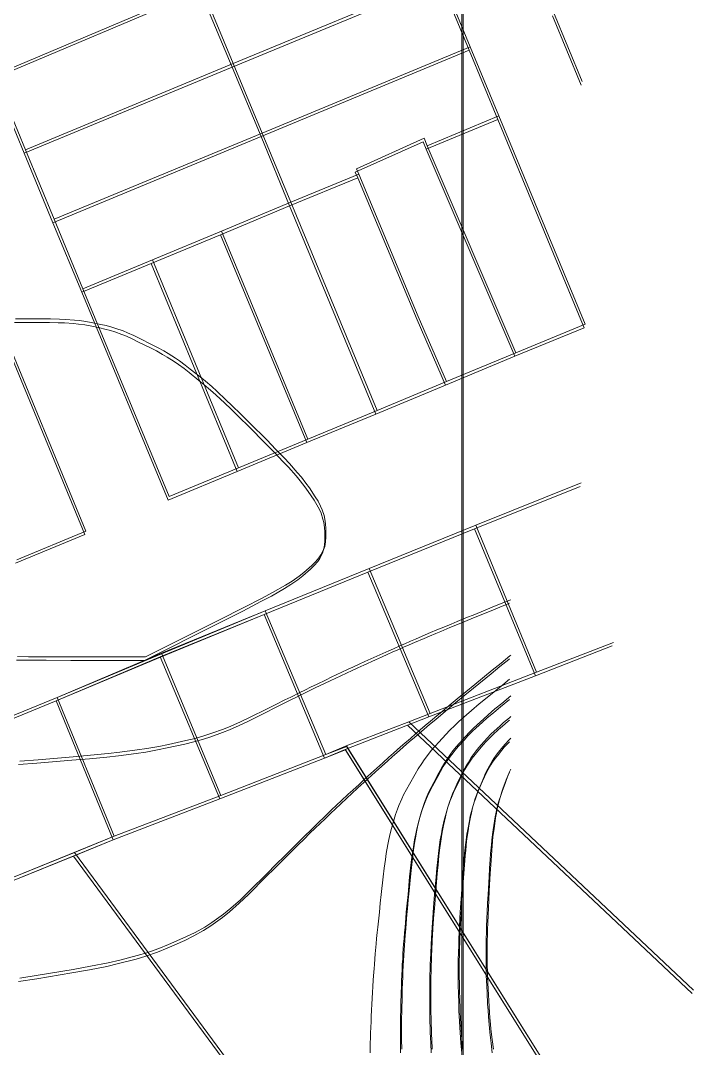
# Model space of a CAD drawing. Header units: metres. Extents: x -1097 to 1588, y -673 to 884.
# Drawn here: x 1470.1 to 1559.7, y 392.3 to 529.1 of the extents above; entities that cross this region are included whole.
import ezdxf

# ---------------------------------------------------------------- set-up
doc = ezdxf.new("R2010")
doc.units = ezdxf.units.M
for name, color, linetype, lineweight, plot in [('MUROS', 7, 'Continuous', 0, False), ('TERRENO', 188, 'Continuous', 0, False), ('VISTA LEJOS', 7, 'Continuous', 0, False)]:
    doc.layers.add(name, color=color, linetype=linetype, lineweight=lineweight, plot=plot)

msp = doc.modelspace()

# ---------------------------------------------------------------- linework, layer by layer
at = {"layer": 'MUROS'}
for points in [[(33.67, 763.95), (1529.02, 763.95), (1529.02, 84.67), (33.67, 84.67)], [(33.52, 763.48), (1528.87, 763.48), (1528.87, 84.2), (33.52, 84.2)]]:
    msp.add_lwpolyline(points, close=True, dxfattribs=at)
at = {"layer": 'TERRENO'}
for points in [[(1469.53, 443.97), (1470.99, 443.95), (1473.47, 443.94), (1476.75, 443.93), (1486.58, 443.93), (1486.58, 443.93), (1496.41, 448.85), (1499.68, 450.49), (1502.09, 451.75), (1503.48, 452.5), (1505.21, 453.49), (1506.09, 454.03), (1507.01, 454.66), (1507.66, 455.18), (1508.7, 456.09), (1509.2, 456.57), (1509.66, 457.1), (1509.93, 457.51), (1510.27, 458.2), (1510.43, 458.63), (1510.54, 459.25), (1510.58, 459.85), (1510.58, 461.02), (1510.55, 461.62), (1510.47, 462.27), (1510.35, 462.74), (1510.09, 463.52), (1509.89, 464), (1509.54, 464.64), (1509.17, 465.25), (1508.39, 466.42), (1507.93, 467.06), (1507.33, 467.84), (1506.78, 468.49), (1505.74, 469.66), (1505.02, 470.43), (1503.9, 471.6), (1502.75, 472.77), (1500.41, 475.1), (1499.24, 476.26), (1498.06, 477.41), (1497.27, 478.17), (1496.06, 479.29), (1495.37, 479.91), (1494.54, 480.63), (1493.83, 481.21), (1492.53, 482.25), (1491.85, 482.78), (1491.1, 483.33), (1490.54, 483.71), (1489.59, 484.32), (1488.99, 484.67), (1488.16, 485.13), (1487.36, 485.54), (1485.8, 486.32), (1485.01, 486.71), (1484.17, 487.08), (1483.58, 487.32), (1482.63, 487.67), (1482.06, 487.85), (1481.31, 488.05), (1480.63, 488.2), (1479.33, 488.46), (1478.62, 488.59), (1477.79, 488.7), (1477.11, 488.77), (1475.9, 488.86), (1475.1, 488.89), (1473.92, 488.92), (1472.75, 488.93), (1470.41, 488.93), (1469.24, 488.92)], [(1469.8, 430.05), (1472.25, 430.24), (1476.91, 430.63), (1479.25, 430.83), (1481.58, 431.06), (1483.13, 431.24), (1485.47, 431.54), (1486.76, 431.73), (1488.32, 432.01), (1489.61, 432.27), (1491.95, 432.79), (1493.16, 433.08), (1494.45, 433.44), (1495.4, 433.75), (1496.96, 434.31), (1497.91, 434.69), (1499.21, 435.27), (1500.41, 435.85), (1502.75, 437.01), (1503.92, 437.6), (1505.1, 438.19), (1505.9, 438.58), (1507.11, 439.18), (1507.79, 439.51), (1508.62, 439.92), (1509.33, 440.27), (1510.63, 440.89), (1511.31, 441.22), (1512.06, 441.57), (1512.63, 441.84), (1513.58, 442.28), (1514.17, 442.56), (1515.01, 442.94), (1515.8, 443.31), (1517.36, 444.01), (1518.16, 444.37), (1518.99, 444.75), (1519.59, 445.01), (1520.54, 445.43), (1521.1, 445.68), (1521.85, 446.01), (1522.53, 446.3), (1523.83, 446.85), (1524.54, 447.16), (1525.38, 447.51), (1526.06, 447.79), (1527.27, 448.3), (1528.06, 448.63), (1529.24, 449.11), (1530.42, 449.59), (1532.75, 450.55), (1533.92, 451.02), (1535.1, 451.5), (1535.21, 451.54)], [(1469.8, 401.16), (1472.25, 401.54), (1476.91, 402.32), (1479.25, 402.73), (1481.58, 403.19), (1483.13, 403.55), (1485.47, 404.15), (1486.76, 404.54), (1488.32, 405.08), (1489.61, 405.61), (1491.95, 406.65), (1493.16, 407.24), (1494.45, 407.96), (1495.4, 408.57), (1496.96, 409.69), (1497.91, 410.45), (1499.21, 411.6), (1500.41, 412.76), (1502.75, 415.1), (1503.92, 416.27), (1505.1, 417.44), (1505.9, 418.23), (1507.11, 419.43), (1507.79, 420.1), (1508.62, 420.91), (1509.33, 421.6), (1510.63, 422.85), (1511.31, 423.5), (1512.06, 424.21), (1512.63, 424.75), (1513.58, 425.63), (1514.17, 426.18), (1515.01, 426.95), (1515.8, 427.68), (1517.36, 429.09), (1518.16, 429.81), (1518.99, 430.57), (1519.59, 431.1), (1520.54, 431.94), (1521.1, 432.43), (1521.85, 433.08), (1522.53, 433.67), (1523.83, 434.78), (1524.54, 435.38), (1525.38, 436.08), (1526.06, 436.65), (1527.27, 437.66), (1528.06, 438.32), (1529.24, 439.29), (1530.42, 440.25), (1532.75, 442.16), (1533.92, 443.11), (1535.1, 444.06), (1535.21, 444.14)], [(1516.63, 391.68), (1516.66, 392.98), (1516.68, 393.66), (1516.7, 394.41), (1516.72, 394.98), (1516.76, 395.93), (1516.79, 396.52), (1516.83, 397.36), (1516.87, 398.15), (1516.96, 399.71), (1517, 400.51), (1517.06, 401.34), (1517.09, 401.94), (1517.16, 402.89), (1517.2, 403.45), (1517.27, 404.2), (1517.32, 404.88), (1517.44, 406.18), (1517.5, 406.89), (1517.58, 407.72), (1517.65, 408.41), (1517.78, 409.62), (1517.86, 410.41), (1517.99, 411.59), (1518.12, 412.76), (1518.38, 415.1), (1518.52, 416.27), (1518.67, 417.44), (1518.79, 418.23), (1518.99, 419.41), (1519.12, 420.07), (1519.3, 420.88), (1519.48, 421.56), (1519.82, 422.78), (1520.02, 423.42), (1520.26, 424.11), (1520.46, 424.63), (1520.84, 425.49), (1521.09, 426.02), (1521.47, 426.75), (1521.86, 427.44), (1522.64, 428.78), (1523.05, 429.47), (1523.5, 430.18), (1523.84, 430.68), (1524.42, 431.46), (1524.78, 431.92), (1525.29, 432.52), (1525.77, 433.06), (1526.72, 434.07), (1527.26, 434.63), (1527.91, 435.26), (1528.46, 435.78), (1529.47, 436.68), (1530.15, 437.27), (1531.18, 438.14), (1532.21, 438.99), (1534.29, 440.69), (1535.21, 441.44)], [(1520.7, 391.68), (1520.68, 392.98), (1520.67, 393.66), (1520.67, 394.41), (1520.67, 394.98), (1520.68, 395.93), (1520.69, 396.52), (1520.71, 397.36), (1520.73, 398.15), (1520.77, 399.71), (1520.79, 400.51), (1520.82, 401.34), (1520.85, 401.94), (1520.89, 402.89), (1520.92, 403.45), (1520.97, 404.2), (1521.01, 404.88), (1521.1, 406.18), (1521.15, 406.89), (1521.22, 407.72), (1521.28, 408.41), (1521.38, 409.62), (1521.45, 410.41), (1521.56, 411.59), (1521.68, 412.76), (1521.9, 415.1), (1522.02, 416.27), (1522.16, 417.44), (1522.26, 418.22), (1522.44, 419.4), (1522.55, 420.05), (1522.71, 420.85), (1522.86, 421.51), (1523.17, 422.71), (1523.34, 423.34), (1523.55, 424.02), (1523.73, 424.52), (1524.05, 425.34), (1524.28, 425.85), (1524.61, 426.55), (1524.95, 427.2), (1525.63, 428.48), (1525.99, 429.12), (1526.38, 429.79), (1526.68, 430.26), (1527.19, 430.99), (1527.5, 431.41), (1527.95, 431.96), (1528.37, 432.45), (1529.21, 433.37), (1529.67, 433.87), (1530.24, 434.44), (1530.73, 434.9), (1531.61, 435.7), (1532.2, 436.22), (1533.1, 436.99), (1534.01, 437.73), (1535.21, 438.72)], [(1524.76, 391.68), (1524.7, 392.98), (1524.67, 393.66), (1524.64, 394.41), (1524.62, 394.98), (1524.6, 395.93), (1524.59, 396.52), (1524.58, 397.36), (1524.58, 398.15), (1524.58, 399.71), (1524.58, 400.51), (1524.59, 401.34), (1524.6, 401.94), (1524.62, 402.89), (1524.64, 403.45), (1524.67, 404.2), (1524.7, 404.88), (1524.76, 406.18), (1524.8, 406.89), (1524.85, 407.72), (1524.9, 408.41), (1524.98, 409.62), (1525.04, 410.41), (1525.14, 411.59), (1525.23, 412.76), (1525.43, 415.1), (1525.53, 416.26), (1525.65, 417.43), (1525.74, 418.21), (1525.89, 419.38), (1525.98, 420.03), (1526.12, 420.82), (1526.25, 421.47), (1526.51, 422.65), (1526.66, 423.26), (1526.84, 423.92), (1526.99, 424.4), (1527.27, 425.19), (1527.46, 425.68), (1527.75, 426.34), (1528.04, 426.97), (1528.62, 428.17), (1528.93, 428.78), (1529.27, 429.4), (1529.53, 429.84), (1529.96, 430.51), (1530.23, 430.9), (1530.61, 431.4), (1530.98, 431.85), (1531.69, 432.67), (1532.09, 433.12), (1532.58, 433.62), (1532.99, 434.03), (1533.75, 434.72), (1534.26, 435.18), (1535.03, 435.83), (1535.21, 435.98)], [(1528.83, 391.68), (1528.72, 392.98), (1528.66, 393.66), (1528.61, 394.41), (1528.57, 394.98), (1528.52, 395.93), (1528.49, 396.52), (1528.46, 397.36), (1528.44, 398.15), (1528.39, 399.71), (1528.37, 400.51), (1528.36, 401.34), (1528.35, 401.94), (1528.35, 402.89), (1528.36, 403.45), (1528.37, 404.2), (1528.39, 404.88), (1528.43, 406.18), (1528.45, 406.89), (1528.49, 407.72), (1528.52, 408.41), (1528.59, 409.62), (1528.64, 410.41), (1528.71, 411.59), (1528.79, 412.76), (1528.95, 415.1), (1529.04, 416.26), (1529.14, 417.43), (1529.21, 418.2), (1529.34, 419.37), (1529.42, 420.01), (1529.53, 420.78), (1529.64, 421.43), (1529.86, 422.58), (1529.98, 423.18), (1530.13, 423.82), (1530.26, 424.29), (1530.49, 425.05), (1530.65, 425.51), (1530.89, 426.14), (1531.13, 426.73), (1531.62, 427.86), (1531.87, 428.43), (1532.15, 429.02), (1532.37, 429.42), (1532.73, 430.04), (1532.95, 430.4), (1533.27, 430.85), (1533.58, 431.24), (1534.17, 431.97), (1534.5, 432.36), (1534.91, 432.8), (1535.21, 433.1)], [(1532.89, 391.68), (1532.74, 392.98), (1532.66, 393.66), (1532.58, 394.41), (1532.52, 394.98), (1532.44, 395.93), (1532.4, 396.52), (1532.34, 397.36), (1532.29, 398.15), (1532.21, 399.71), (1532.16, 400.51), (1532.13, 401.34), (1532.11, 401.94), (1532.08, 402.89), (1532.07, 403.45), (1532.07, 404.2), (1532.07, 404.88), (1532.09, 406.18), (1532.1, 406.89), (1532.12, 407.72), (1532.14, 408.41), (1532.19, 409.62), (1532.23, 410.41), (1532.29, 411.59), (1532.35, 412.76), (1532.48, 415.1), (1532.55, 416.26), (1532.63, 417.43), (1532.68, 418.2), (1532.79, 419.35), (1532.85, 419.99), (1532.94, 420.75), (1533.03, 421.38), (1533.2, 422.52), (1533.3, 423.1), (1533.42, 423.72), (1533.52, 424.17), (1533.71, 424.9), (1533.84, 425.34), (1534.03, 425.94), (1534.22, 426.49), (1534.61, 427.55), (1534.81, 428.09), (1535.04, 428.63), (1535.21, 428.99)]]:
    msp.add_lwpolyline(points, dxfattribs=at)
at = {"layer": 'VISTA LEJOS'}
for points in [[(1529.02, 763.95), (1529.02, 84.67)], [(1528.87, 763.48), (1528.87, 84.2)], [(1498.26, 522.92), (1526.01, 534.42)], [(1526.01, 534.42), (1498.26, 522.92)], [(1498.41, 523.39), (1526.16, 534.89)], [(1526.16, 534.89), (1498.41, 523.39)], [(1526.01, 534.42), (1529.82, 525.17)], [(1526.16, 534.89), (1529.97, 525.64)], [(1466.44, 521.39), (1494.04, 533.08)], [(1494.04, 533.08), (1466.44, 521.39)], [(1466.6, 521.86), (1494.19, 533.54)], [(1494.19, 533.54), (1466.6, 521.86)], [(1494.56, 532.64), (1498.41, 523.39)], [(1498.41, 523.39), (1494.56, 532.64)], [(1494.41, 532.17), (1498.26, 522.92)], [(1498.26, 522.92), (1494.41, 532.17)], [(1544.73, 520.54), (1540.91, 529.76)], [(1544.88, 521.01), (1541.06, 530.23)], [(1502.25, 514.14), (1529.97, 525.64)], [(1529.97, 525.64), (1502.25, 514.14)], [(1529.97, 525.64), (1533.78, 516.42)], [(1502.1, 513.67), (1529.82, 525.17)], [(1529.82, 525.17), (1502.1, 513.67)], [(1529.82, 525.17), (1533.63, 515.95)], [(1470.57, 511.45), (1498.26, 522.92)], [(1498.26, 522.92), (1470.57, 511.45)], [(1470.72, 511.92), (1498.41, 523.39)], [(1498.41, 523.39), (1470.72, 511.92)], [(1498.26, 522.92), (1502.1, 513.67)], [(1502.1, 513.67), (1498.26, 522.92)], [(1498.26, 522.92), (1498.26, 522.92)], [(1498.41, 523.39), (1502.25, 514.14)], [(1502.25, 514.14), (1498.41, 523.39)], [(1498.41, 523.39), (1498.41, 523.39)], [(1470.72, 511.92), (1466.6, 521.86)], [(1470.57, 511.45), (1466.44, 521.39)], [(1544.73, 520.54), (1544.73, 520.54)], [(1544.88, 521.01), (1544.88, 521.01)], [(1524.25, 512.45), (1533.78, 516.42)], [(1533.78, 516.42), (1524.25, 512.45)], [(1533.78, 516.42), (1545.28, 488.7)], [(1524.1, 511.98), (1533.63, 515.95)], [(1533.63, 515.95), (1524.1, 511.98)], [(1533.63, 515.95), (1545.13, 488.23)], [(1474.38, 502.2), (1502.1, 513.67)], [(1502.1, 513.67), (1474.38, 502.2)], [(1474.53, 502.67), (1502.25, 514.14)], [(1502.25, 514.14), (1474.53, 502.67)], [(1502.1, 513.67), (1505.91, 504.45)], [(1502.1, 513.67), (1502.1, 513.67)], [(1505.91, 504.45), (1502.1, 513.67)], [(1502.25, 514.14), (1506.06, 504.92)], [(1502.25, 514.14), (1502.25, 514.14)], [(1506.06, 504.92), (1502.25, 514.14)], [(1514.81, 509.39), (1523.85, 513.45)], [(1523.85, 513.45), (1514.81, 509.39)], [(1523.85, 513.45), (1524.25, 512.45)], [(1524.25, 512.45), (1523.85, 513.45)], [(1474.53, 502.67), (1470.72, 511.92)], [(1470.72, 511.92), (1470.72, 511.92)], [(1514.66, 508.92), (1523.69, 512.98)], [(1523.69, 512.98), (1514.66, 508.92)], [(1523.69, 512.98), (1524.1, 511.98)], [(1524.1, 511.98), (1523.69, 512.98)], [(1524.1, 511.98), (1535.91, 484.42)], [(1535.91, 484.42), (1524.1, 511.98)], [(1524.1, 511.98), (1524.1, 511.98)], [(1524.25, 512.45), (1536.06, 484.89)], [(1536.06, 484.89), (1524.25, 512.45)], [(1524.25, 512.45), (1524.25, 512.45)], [(1474.38, 502.2), (1470.57, 511.45)], [(1470.57, 511.45), (1470.57, 511.45)], [(1515.13, 508.67), (1514.81, 509.39)], [(1514.81, 509.39), (1515.13, 508.67)], [(1505.91, 504.45), (1514.98, 508.2)], [(1514.98, 508.2), (1505.91, 504.45)], [(1506.06, 504.92), (1515.13, 508.67)], [(1515.13, 508.67), (1506.06, 504.92)], [(1514.98, 508.2), (1514.66, 508.92)], [(1514.66, 508.92), (1514.98, 508.2)], [(1514.98, 508.2), (1522.88, 489.26)], [(1514.98, 508.2), (1514.98, 508.2)], [(1522.88, 489.26), (1514.98, 508.2)], [(1515.13, 508.67), (1523.03, 489.73)], [(1515.13, 508.67), (1515.13, 508.67)], [(1523.03, 489.73), (1515.13, 508.67)], [(1496.69, 500.61), (1505.91, 504.45)], [(1505.91, 504.45), (1496.69, 500.61)], [(1496.85, 501.08), (1506.06, 504.92)], [(1506.06, 504.92), (1496.85, 501.08)], [(1505.91, 504.45), (1517.41, 476.73)], [(1517.41, 476.73), (1505.91, 504.45)], [(1506.06, 504.92), (1517.56, 477.2)], [(1517.56, 477.2), (1506.06, 504.92)], [(1478.38, 493.42), (1474.53, 502.67)], [(1478.23, 492.95), (1474.38, 502.2)], [(1487.63, 497.26), (1496.85, 501.08)], [(1496.85, 501.08), (1487.63, 497.26)], [(1496.85, 501.08), (1508.35, 473.39)], [(1508.35, 473.39), (1496.85, 501.08)], [(1487.48, 496.79), (1496.69, 500.61)], [(1496.69, 500.61), (1487.48, 496.79)], [(1496.69, 500.61), (1508.19, 472.92)], [(1508.19, 472.92), (1496.69, 500.61)], [(1478.38, 493.42), (1487.63, 497.26)], [(1487.63, 497.26), (1478.38, 493.42)], [(1487.63, 497.26), (1499.1, 469.55)], [(1499.1, 469.55), (1487.63, 497.26)], [(1478.23, 492.95), (1487.48, 496.79)], [(1487.48, 496.79), (1478.23, 492.95)], [(1487.48, 496.79), (1498.94, 469.07)], [(1498.94, 469.07), (1487.48, 496.79)], [(1489.73, 465.26), (1478.23, 492.95)], [(1489.88, 465.73), (1478.38, 493.42)], [(1467.31, 488.83), (1478.78, 461.14)], [(1469.53, 443.97), (1470.99, 443.95), (1473.47, 443.94), (1476.75, 443.93), (1486.58, 443.93), (1486.58, 443.93), (1496.41, 448.85), (1499.68, 450.49), (1502.09, 451.75), (1503.48, 452.5), (1505.21, 453.49), (1506.09, 454.03), (1507.01, 454.66), (1507.66, 455.18), (1508.7, 456.09), (1509.2, 456.57), (1509.66, 457.1), (1509.93, 457.51), (1510.27, 458.2), (1510.43, 458.63), (1510.54, 459.25), (1510.58, 459.85), (1510.58, 461.02), (1510.55, 461.62), (1510.47, 462.27), (1510.35, 462.74), (1510.09, 463.52), (1509.89, 464), (1509.54, 464.64), (1509.17, 465.25), (1508.39, 466.42), (1507.93, 467.06), (1507.33, 467.84), (1506.78, 468.49), (1505.74, 469.66), (1505.02, 470.43), (1503.9, 471.6), (1502.75, 472.77), (1500.41, 475.1), (1499.24, 476.26), (1498.06, 477.41), (1497.27, 478.17), (1496.06, 479.29), (1495.37, 479.91), (1494.54, 480.63), (1493.83, 481.21), (1492.53, 482.25), (1491.85, 482.78), (1491.1, 483.33), (1490.54, 483.71), (1489.59, 484.32), (1488.99, 484.67), (1488.16, 485.13), (1487.36, 485.54), (1485.8, 486.32), (1485.01, 486.71), (1484.17, 487.08), (1483.58, 487.32), (1482.63, 487.67), (1482.06, 487.85), (1481.31, 488.05), (1480.63, 488.2), (1479.33, 488.46), (1478.62, 488.59), (1477.79, 488.7), (1477.11, 488.77), (1475.9, 488.86), (1475.1, 488.89), (1473.92, 488.92), (1472.75, 488.93), (1470.41, 488.93), (1469.24, 488.92)], [(1469.68, 444.44), (1471.14, 444.42), (1473.62, 444.41), (1476.9, 444.4), (1486.73, 444.4), (1486.73, 444.4), (1496.56, 449.32), (1499.83, 450.96), (1502.25, 452.22), (1503.63, 452.96), (1505.36, 453.96), (1506.24, 454.5), (1507.16, 455.13), (1507.81, 455.65), (1508.85, 456.56), (1509.35, 457.04), (1509.81, 457.57), (1510.08, 457.98), (1510.43, 458.67), (1510.58, 459.1), (1510.69, 459.72), (1510.73, 460.32), (1510.73, 461.49), (1510.7, 462.09), (1510.62, 462.74), (1510.5, 463.21), (1510.24, 463.99), (1510.04, 464.47), (1509.7, 465.11), (1509.32, 465.72), (1508.54, 466.89), (1508.08, 467.53), (1507.48, 468.31), (1506.93, 468.96), (1505.89, 470.13), (1505.17, 470.9), (1504.05, 472.07), (1502.9, 473.24), (1500.57, 475.57), (1499.39, 476.73), (1498.21, 477.88), (1497.42, 478.64), (1496.21, 479.76), (1495.53, 480.38), (1494.69, 481.1), (1493.98, 481.68), (1492.68, 482.72), (1492, 483.25), (1491.25, 483.8), (1490.69, 484.18), (1489.74, 484.78), (1489.14, 485.14), (1488.31, 485.6), (1487.51, 486.01), (1485.95, 486.79), (1485.16, 487.18), (1484.32, 487.55), (1483.73, 487.79), (1482.78, 488.14), (1482.21, 488.32), (1481.46, 488.52), (1480.78, 488.67), (1479.48, 488.93), (1478.77, 489.06), (1477.94, 489.17), (1477.26, 489.24), (1476.05, 489.33), (1475.25, 489.36), (1474.07, 489.39), (1472.9, 489.4), (1470.57, 489.4), (1469.39, 489.39)], [(1522.88, 489.26), (1526.66, 480.57)], [(1526.66, 480.57), (1522.88, 489.26)], [(1523.03, 489.73), (1526.81, 481.05)], [(1526.81, 481.05), (1523.03, 489.73)], [(1545.28, 488.7), (1536.06, 484.89)], [(1467.16, 488.36), (1478.63, 460.67)], [(1545.13, 488.23), (1535.91, 484.42)], [(1536.06, 484.89), (1526.81, 481.05)], [(1535.91, 484.42), (1526.66, 480.57)], [(1526.66, 480.57), (1517.41, 476.73)], [(1526.81, 481.05), (1517.56, 477.2)], [(1517.41, 476.73), (1508.19, 472.92)], [(1517.56, 477.2), (1508.35, 473.39)], [(1508.19, 472.92), (1498.94, 469.07)], [(1508.35, 473.39), (1499.1, 469.55)], [(1508.19, 472.92), (1508.19, 472.92)], [(1508.35, 473.39), (1508.35, 473.39)], [(1499.1, 469.55), (1489.88, 465.73)], [(1499.1, 469.55), (1499.1, 469.55)], [(1498.94, 469.07), (1489.73, 465.26)], [(1498.94, 469.07), (1498.94, 469.07)], [(1530.55, 461.45), (1544.61, 467.08)], [(1530.7, 461.92), (1544.76, 467.55)], [(1544.61, 467.08), (1544.61, 467.08)], [(1544.76, 467.55), (1544.76, 467.55)], [(1489.88, 465.73), (1489.88, 465.73)], [(1489.73, 465.26), (1489.73, 465.26)], [(1516.34, 455.68), (1530.55, 461.45)], [(1516.49, 456.15), (1530.7, 461.92)], [(1530.55, 461.45), (1538.65, 441.88)], [(1530.55, 461.45), (1530.55, 461.45)], [(1538.65, 441.88), (1530.55, 461.45)], [(1530.7, 461.92), (1538.8, 442.35)], [(1530.7, 461.92), (1530.7, 461.92)], [(1538.8, 442.35), (1530.7, 461.92)], [(1478.63, 460.67), (1469.41, 456.86)], [(1478.78, 461.14), (1469.56, 457.33)], [(1502.65, 450.53), (1516.49, 456.15)], [(1516.49, 456.15), (1524.62, 436.87)], [(1516.49, 456.15), (1516.49, 456.15)], [(1524.62, 436.87), (1516.49, 456.15)], [(1502.5, 450.06), (1516.34, 455.68)], [(1516.34, 455.68), (1524.46, 436.4)], [(1516.34, 455.68), (1516.34, 455.68)], [(1524.46, 436.4), (1516.34, 455.68)], [(1469.95, 430.51), (1472.4, 430.71), (1477.06, 431.1), (1479.4, 431.3), (1481.73, 431.53), (1483.29, 431.71), (1485.62, 432.01), (1486.91, 432.2), (1488.47, 432.48), (1489.77, 432.74), (1492.1, 433.26), (1493.31, 433.55), (1494.6, 433.91), (1495.55, 434.22), (1497.11, 434.78), (1498.06, 435.16), (1499.36, 435.74), (1500.57, 436.32), (1502.9, 437.48), (1504.07, 438.07), (1505.25, 438.66), (1506.05, 439.05), (1507.26, 439.65), (1507.94, 439.98), (1508.77, 440.39), (1509.48, 440.73), (1510.78, 441.36), (1511.46, 441.69), (1512.21, 442.04), (1512.78, 442.31), (1513.73, 442.75), (1514.32, 443.03), (1515.16, 443.41), (1515.95, 443.78), (1517.51, 444.48), (1518.31, 444.84), (1519.14, 445.22), (1519.74, 445.48), (1520.69, 445.9), (1521.25, 446.15), (1522, 446.48), (1522.68, 446.77), (1523.98, 447.32), (1524.69, 447.63), (1525.53, 447.98), (1526.21, 448.26), (1527.42, 448.77), (1528.21, 449.1), (1529.4, 449.58), (1530.57, 450.06), (1532.9, 451.02), (1534.07, 451.49), (1535.25, 451.97), (1535.36, 452.01)], [(1469.8, 430.05), (1472.25, 430.24), (1476.91, 430.63), (1479.25, 430.83), (1481.58, 431.06), (1483.13, 431.24), (1485.47, 431.54), (1486.76, 431.73), (1488.32, 432.01), (1489.61, 432.27), (1491.95, 432.79), (1493.16, 433.08), (1494.45, 433.44), (1495.4, 433.75), (1496.96, 434.31), (1497.91, 434.69), (1499.21, 435.27), (1500.41, 435.85), (1502.75, 437.01), (1503.92, 437.6), (1505.1, 438.19), (1505.9, 438.58), (1507.11, 439.18), (1507.79, 439.51), (1508.62, 439.92), (1509.33, 440.27), (1510.63, 440.89), (1511.31, 441.22), (1512.06, 441.57), (1512.63, 441.84), (1513.58, 442.28), (1514.17, 442.56), (1515.01, 442.94), (1515.8, 443.31), (1517.36, 444.01), (1518.16, 444.37), (1518.99, 444.75), (1519.59, 445.01), (1520.54, 445.43), (1521.1, 445.68), (1521.85, 446.01), (1522.53, 446.3), (1523.83, 446.85), (1524.54, 447.16), (1525.38, 447.51), (1526.06, 447.79), (1527.27, 448.3), (1528.06, 448.63), (1529.24, 449.11), (1530.42, 449.59), (1532.75, 450.55), (1533.92, 451.02), (1535.1, 451.5), (1535.21, 451.54)], [(1488.83, 444.87), (1502.65, 450.53)], [(1488.85, 444.81), (1502.65, 450.53)], [(1502.65, 450.53), (1510.72, 431.39)], [(1502.65, 450.53), (1502.65, 450.53)], [(1510.72, 431.39), (1502.65, 450.53)], [(1488.67, 444.4), (1502.5, 450.06)], [(1488.7, 444.34), (1502.5, 450.06)], [(1502.5, 450.06), (1510.57, 430.92)], [(1502.5, 450.06), (1502.5, 450.06)], [(1510.57, 430.92), (1502.5, 450.06)], [(1538.8, 442.35), (1549.04, 446.31)], [(1549.04, 446.31), (1538.8, 442.35)], [(1474.96, 439), (1488.83, 444.87)], [(1474.96, 439), (1488.85, 444.81)], [(1488.83, 444.87), (1496.75, 425.95)], [(1488.83, 444.87), (1488.83, 444.87)], [(1496.75, 425.95), (1488.83, 444.87)], [(1538.65, 441.88), (1548.89, 445.85)], [(1548.89, 445.85), (1538.65, 441.88)], [(1469.8, 401.16), (1472.25, 401.54), (1476.91, 402.32), (1479.25, 402.73), (1481.58, 403.19), (1483.13, 403.55), (1485.47, 404.15), (1486.76, 404.54), (1488.32, 405.08), (1489.61, 405.61), (1491.95, 406.65), (1493.16, 407.24), (1494.45, 407.96), (1495.4, 408.57), (1496.96, 409.69), (1497.91, 410.45), (1499.21, 411.6), (1500.41, 412.76), (1502.75, 415.1), (1503.92, 416.27), (1505.1, 417.44), (1505.9, 418.23), (1507.11, 419.43), (1507.79, 420.1), (1508.62, 420.91), (1509.33, 421.6), (1510.63, 422.85), (1511.31, 423.5), (1512.06, 424.21), (1512.63, 424.75), (1513.58, 425.63), (1514.17, 426.18), (1515.01, 426.95), (1515.8, 427.68), (1517.36, 429.09), (1518.16, 429.81), (1518.99, 430.57), (1519.59, 431.1), (1520.54, 431.94), (1521.1, 432.43), (1521.85, 433.08), (1522.53, 433.67), (1523.83, 434.78), (1524.54, 435.38), (1525.38, 436.08), (1526.06, 436.65), (1527.27, 437.66), (1528.06, 438.32), (1529.24, 439.29), (1530.42, 440.25), (1532.75, 442.16), (1533.92, 443.11), (1535.1, 444.06), (1535.21, 444.14)], [(1469.95, 401.63), (1472.4, 402.01), (1477.06, 402.79), (1479.4, 403.2), (1481.73, 403.66), (1483.29, 404.02), (1485.62, 404.62), (1486.91, 405.01), (1488.47, 405.55), (1489.77, 406.08), (1492.1, 407.12), (1493.31, 407.7), (1494.6, 408.42), (1495.55, 409.04), (1497.11, 410.16), (1498.06, 410.92), (1499.36, 412.07), (1500.57, 413.23), (1502.9, 415.57), (1504.07, 416.74), (1505.25, 417.91), (1506.05, 418.7), (1507.26, 419.9), (1507.94, 420.57), (1508.77, 421.38), (1509.48, 422.07), (1510.78, 423.32), (1511.46, 423.97), (1512.21, 424.68), (1512.78, 425.22), (1513.73, 426.1), (1514.32, 426.65), (1515.16, 427.42), (1515.95, 428.15), (1517.51, 429.56), (1518.31, 430.28), (1519.14, 431.04), (1519.74, 431.57), (1520.69, 432.41), (1521.25, 432.9), (1522, 433.55), (1522.68, 434.14), (1523.98, 435.25), (1524.69, 435.85), (1525.53, 436.55), (1526.21, 437.12), (1527.42, 438.13), (1528.21, 438.79), (1529.4, 439.76), (1530.57, 440.72), (1532.9, 442.63), (1534.07, 443.58), (1535.25, 444.53), (1535.36, 444.61)], [(1474.81, 438.53), (1488.67, 444.4)], [(1474.81, 438.53), (1488.7, 444.34)], [(1488.67, 444.4), (1496.6, 425.48)], [(1488.67, 444.4), (1488.67, 444.4)], [(1496.6, 425.48), (1488.67, 444.4)], [(1524.62, 436.87), (1538.8, 442.35)], [(1538.8, 442.35), (1524.62, 436.87)], [(1524.46, 436.4), (1538.65, 441.88)], [(1538.65, 441.88), (1524.46, 436.4)], [(1461.19, 432.95), (1474.81, 438.53)], [(1461.35, 433.42), (1474.96, 439)], [(1474.81, 438.53), (1482.39, 420.04)], [(1474.81, 438.53), (1474.81, 438.53)], [(1482.39, 420.04), (1474.81, 438.53)], [(1474.96, 439), (1482.54, 420.51)], [(1474.96, 439), (1474.96, 439)], [(1482.54, 420.51), (1474.96, 439)], [(1520.7, 391.68), (1520.68, 392.98), (1520.67, 393.66), (1520.67, 394.41), (1520.67, 394.98), (1520.68, 395.93), (1520.69, 396.52), (1520.71, 397.36), (1520.73, 398.15), (1520.77, 399.71), (1520.79, 400.51), (1520.82, 401.34), (1520.85, 401.94), (1520.89, 402.89), (1520.92, 403.45), (1520.97, 404.2), (1521.01, 404.88), (1521.1, 406.18), (1521.15, 406.89), (1521.22, 407.72), (1521.28, 408.41), (1521.38, 409.62), (1521.45, 410.41), (1521.56, 411.59), (1521.68, 412.76), (1521.9, 415.1), (1522.02, 416.27), (1522.16, 417.44), (1522.26, 418.22), (1522.44, 419.4), (1522.55, 420.05), (1522.71, 420.85), (1522.86, 421.51), (1523.17, 422.71), (1523.34, 423.34), (1523.55, 424.02), (1523.73, 424.52), (1524.05, 425.34), (1524.28, 425.85), (1524.61, 426.55), (1524.95, 427.2), (1525.63, 428.48), (1525.99, 429.12), (1526.38, 429.79), (1526.68, 430.26), (1527.19, 430.99), (1527.5, 431.41), (1527.95, 431.96), (1528.37, 432.45), (1529.21, 433.37), (1529.67, 433.87), (1530.24, 434.44), (1530.73, 434.9), (1531.61, 435.7), (1532.2, 436.22), (1533.1, 436.99), (1534.01, 437.73), (1535.21, 438.72)], [(1520.85, 392.15), (1520.83, 393.45), (1520.82, 394.13), (1520.82, 394.88), (1520.82, 395.45), (1520.83, 396.4), (1520.84, 396.99), (1520.86, 397.83), (1520.88, 398.62), (1520.92, 400.18), (1520.94, 400.97), (1520.97, 401.81), (1521, 402.41), (1521.04, 403.36), (1521.07, 403.92), (1521.12, 404.67), (1521.16, 405.35), (1521.25, 406.65), (1521.3, 407.36), (1521.37, 408.19), (1521.43, 408.88), (1521.53, 410.09), (1521.6, 410.88), (1521.71, 412.06), (1521.83, 413.23), (1522.05, 415.57), (1522.17, 416.74), (1522.31, 417.91), (1522.41, 418.69), (1522.59, 419.87), (1522.7, 420.52), (1522.86, 421.32), (1523.01, 421.98), (1523.32, 423.18), (1523.49, 423.81), (1523.7, 424.49), (1523.88, 424.99), (1524.2, 425.81), (1524.43, 426.32), (1524.76, 427.02), (1525.1, 427.67), (1525.78, 428.95), (1526.14, 429.59), (1526.53, 430.26), (1526.83, 430.73), (1527.34, 431.46), (1527.65, 431.88), (1528.1, 432.43), (1528.53, 432.92), (1529.36, 433.84), (1529.82, 434.34), (1530.4, 434.91), (1530.88, 435.37), (1531.76, 436.17), (1532.36, 436.69), (1533.25, 437.46), (1534.16, 438.2), (1535.36, 439.19)], [(1521.78, 435.77), (1524.62, 436.87)], [(1524.62, 436.87), (1521.78, 435.77)], [(1513.31, 432.08), (1521.63, 435.3)], [(1521.63, 435.3), (1513.31, 432.08)], [(1513.46, 432.55), (1521.78, 435.77)], [(1521.78, 435.77), (1513.46, 432.55)], [(1521.63, 435.3), (1524.46, 436.4)], [(1524.46, 436.4), (1521.63, 435.3)], [(1559.55, 399.56), (1521.63, 435.3)], [(1521.63, 435.3), (1521.63, 435.3)], [(1521.63, 435.3), (1559.55, 399.56)], [(1559.7, 400.03), (1521.78, 435.77)], [(1521.78, 435.77), (1521.78, 435.77)], [(1521.78, 435.77), (1559.7, 400.03)], [(1524.76, 391.68), (1524.7, 392.98), (1524.67, 393.66), (1524.64, 394.41), (1524.62, 394.98), (1524.6, 395.93), (1524.59, 396.52), (1524.58, 397.36), (1524.58, 398.15), (1524.58, 399.71), (1524.58, 400.51), (1524.59, 401.34), (1524.6, 401.94), (1524.62, 402.89), (1524.64, 403.45), (1524.67, 404.2), (1524.7, 404.88), (1524.76, 406.18), (1524.8, 406.89), (1524.85, 407.72), (1524.9, 408.41), (1524.98, 409.62), (1525.04, 410.41), (1525.14, 411.59), (1525.23, 412.76), (1525.43, 415.1), (1525.53, 416.26), (1525.65, 417.43), (1525.74, 418.21), (1525.89, 419.38), (1525.98, 420.03), (1526.12, 420.82), (1526.25, 421.47), (1526.51, 422.65), (1526.66, 423.26), (1526.84, 423.92), (1526.99, 424.4), (1527.27, 425.19), (1527.46, 425.68), (1527.75, 426.34), (1528.04, 426.97), (1528.62, 428.17), (1528.93, 428.78), (1529.27, 429.4), (1529.53, 429.84), (1529.96, 430.51), (1530.23, 430.9), (1530.61, 431.4), (1530.98, 431.85), (1531.69, 432.67), (1532.09, 433.12), (1532.58, 433.62), (1532.99, 434.03), (1533.75, 434.72), (1534.26, 435.18), (1535.03, 435.83), (1535.21, 435.98)], [(1524.91, 392.15), (1524.85, 393.45), (1524.82, 394.13), (1524.79, 394.88), (1524.77, 395.45), (1524.75, 396.4), (1524.74, 396.99), (1524.73, 397.83), (1524.73, 398.62), (1524.73, 400.18), (1524.73, 400.97), (1524.74, 401.81), (1524.75, 402.41), (1524.77, 403.36), (1524.79, 403.92), (1524.82, 404.67), (1524.85, 405.35), (1524.91, 406.65), (1524.95, 407.36), (1525, 408.19), (1525.05, 408.88), (1525.14, 410.09), (1525.2, 410.88), (1525.29, 412.06), (1525.39, 413.23), (1525.58, 415.57), (1525.68, 416.73), (1525.8, 417.9), (1525.89, 418.68), (1526.04, 419.85), (1526.13, 420.5), (1526.27, 421.29), (1526.4, 421.94), (1526.66, 423.12), (1526.81, 423.73), (1526.99, 424.39), (1527.14, 424.87), (1527.42, 425.66), (1527.61, 426.15), (1527.9, 426.81), (1528.19, 427.44), (1528.77, 428.64), (1529.08, 429.25), (1529.42, 429.87), (1529.68, 430.31), (1530.11, 430.98), (1530.38, 431.37), (1530.76, 431.87), (1531.13, 432.32), (1531.84, 433.14), (1532.24, 433.59), (1532.73, 434.09), (1533.14, 434.5), (1533.9, 435.19), (1534.41, 435.65), (1535.18, 436.3), (1535.36, 436.45)], [(1513.46, 432.55), (1510.72, 431.39)], [(1541.8, 387.25), (1513.46, 432.55)], [(1528.83, 391.68), (1528.72, 392.98), (1528.66, 393.66), (1528.61, 394.41), (1528.57, 394.98), (1528.52, 395.93), (1528.49, 396.52), (1528.46, 397.36), (1528.44, 398.15), (1528.39, 399.71), (1528.37, 400.51), (1528.36, 401.34), (1528.35, 401.94), (1528.35, 402.89), (1528.36, 403.45), (1528.37, 404.2), (1528.39, 404.88), (1528.43, 406.18), (1528.45, 406.89), (1528.49, 407.72), (1528.52, 408.41), (1528.59, 409.62), (1528.64, 410.41), (1528.71, 411.59), (1528.79, 412.76), (1528.95, 415.1), (1529.04, 416.26), (1529.14, 417.43), (1529.21, 418.2), (1529.34, 419.37), (1529.42, 420.01), (1529.53, 420.78), (1529.64, 421.43), (1529.86, 422.58), (1529.98, 423.18), (1530.13, 423.82), (1530.26, 424.29), (1530.49, 425.05), (1530.65, 425.51), (1530.89, 426.14), (1531.13, 426.73), (1531.62, 427.86), (1531.87, 428.43), (1532.15, 429.02), (1532.37, 429.42), (1532.73, 430.04), (1532.95, 430.4), (1533.27, 430.85), (1533.58, 431.24), (1534.17, 431.97), (1534.5, 432.36), (1534.91, 432.8), (1535.21, 433.1)], [(1528.98, 392.15), (1528.87, 393.45), (1528.81, 394.13), (1528.76, 394.88), (1528.72, 395.45), (1528.67, 396.4), (1528.64, 396.99), (1528.61, 397.83), (1528.59, 398.62), (1528.54, 400.18), (1528.53, 400.97), (1528.51, 401.81), (1528.5, 402.41), (1528.5, 403.36), (1528.51, 403.92), (1528.52, 404.67), (1528.54, 405.35), (1528.58, 406.65), (1528.6, 407.36), (1528.64, 408.19), (1528.67, 408.88), (1528.74, 410.09), (1528.79, 410.88), (1528.86, 412.06), (1528.94, 413.23), (1529.11, 415.57), (1529.19, 416.73), (1529.29, 417.9), (1529.36, 418.67), (1529.49, 419.84), (1529.57, 420.48), (1529.68, 421.25), (1529.79, 421.9), (1530.01, 423.05), (1530.13, 423.65), (1530.28, 424.29), (1530.41, 424.75), (1530.64, 425.52), (1530.8, 425.98), (1531.04, 426.61), (1531.28, 427.2), (1531.77, 428.33), (1532.02, 428.9), (1532.31, 429.49), (1532.52, 429.89), (1532.88, 430.51), (1533.11, 430.86), (1533.42, 431.32), (1533.73, 431.71), (1534.32, 432.44), (1534.66, 432.83), (1535.06, 433.27), (1535.36, 433.57)], [(1496.75, 425.95), (1510.72, 431.39)], [(1510.72, 431.39), (1496.75, 425.95)], [(1513.31, 432.08), (1510.57, 430.92)], [(1510.57, 430.92), (1513.37, 432.01)], [(1510.72, 431.39), (1513.52, 432.48)], [(1541.65, 386.78), (1513.31, 432.08)], [(1513.37, 432.01), (1541.65, 386.78)], [(1513.52, 432.48), (1541.8, 387.25)], [(1496.6, 425.48), (1510.57, 430.92)], [(1510.57, 430.92), (1496.6, 425.48)], [(1532.89, 391.68), (1532.74, 392.98), (1532.66, 393.66), (1532.58, 394.41), (1532.52, 394.98), (1532.44, 395.93), (1532.4, 396.52), (1532.34, 397.36), (1532.29, 398.15), (1532.21, 399.71), (1532.16, 400.51), (1532.13, 401.34), (1532.11, 401.94), (1532.08, 402.89), (1532.07, 403.45), (1532.07, 404.2), (1532.07, 404.88), (1532.09, 406.18), (1532.1, 406.89), (1532.12, 407.72), (1532.14, 408.41), (1532.19, 409.62), (1532.23, 410.41), (1532.29, 411.59), (1532.35, 412.76), (1532.48, 415.1), (1532.55, 416.26), (1532.63, 417.43), (1532.68, 418.2), (1532.79, 419.35), (1532.85, 419.99), (1532.94, 420.75), (1533.03, 421.38), (1533.2, 422.52), (1533.3, 423.1), (1533.42, 423.72), (1533.52, 424.17), (1533.71, 424.9), (1533.84, 425.34), (1534.03, 425.94), (1534.22, 426.49), (1534.61, 427.55), (1534.81, 428.09), (1535.04, 428.63), (1535.21, 428.99)], [(1533.05, 392.15), (1532.89, 393.45), (1532.81, 394.13), (1532.73, 394.88), (1532.67, 395.45), (1532.59, 396.4), (1532.55, 396.99), (1532.49, 397.83), (1532.44, 398.62), (1532.36, 400.18), (1532.32, 400.97), (1532.28, 401.81), (1532.26, 402.41), (1532.23, 403.36), (1532.22, 403.92), (1532.22, 404.67), (1532.23, 405.35), (1532.24, 406.65), (1532.25, 407.36), (1532.27, 408.19), (1532.3, 408.88), (1532.34, 410.09), (1532.38, 410.88), (1532.44, 412.06), (1532.5, 413.23), (1532.63, 415.57), (1532.7, 416.73), (1532.78, 417.89), (1532.84, 418.67), (1532.94, 419.82), (1533, 420.46), (1533.09, 421.22), (1533.18, 421.85), (1533.35, 422.98), (1533.45, 423.57), (1533.57, 424.19), (1533.67, 424.64), (1533.86, 425.37), (1533.99, 425.81), (1534.18, 426.41), (1534.37, 426.96), (1534.76, 428.02), (1534.97, 428.56), (1535.19, 429.1), (1535.36, 429.46)], [(1482.54, 420.51), (1496.75, 425.95)], [(1496.75, 425.95), (1482.54, 420.51)], [(1482.39, 420.04), (1496.6, 425.48)], [(1496.6, 425.48), (1482.39, 420.04)], [(1482.54, 420.51), (1469.15, 415.06)], [(1477.25, 418.35), (1482.54, 420.51)], [(1482.39, 420.04), (1469, 414.59)], [(1477.1, 417.88), (1482.39, 420.04)], [(1469, 414.59), (1477.1, 417.88)], [(1469.15, 415.06), (1477.25, 418.35)], [(1521.2, 358.07), (1477.1, 417.88)], [(1477.1, 417.88), (1477.1, 417.88)], [(1477.1, 417.88), (1521.2, 358.07)], [(1521.36, 358.54), (1477.25, 418.35)], [(1477.25, 418.35), (1477.25, 418.35)], [(1477.25, 418.35), (1521.36, 358.54)]]:
    msp.add_lwpolyline(points, dxfattribs=at)

doc.saveas('drawing.dxf')
